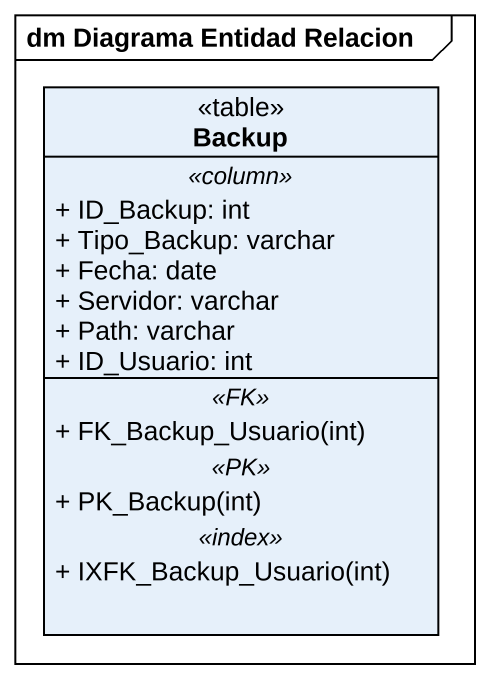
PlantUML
@startuml
mainframe dm Diagrama Entidad Relacion
hide circle
hide empty members
skinparam classAttributeIconSize 0
class Backup <<table>> {
  .. <<column>> ..
  + ID_Backup: int
  + Tipo_Backup: varchar
  + Fecha: date
  + Servidor: varchar
  + Path: varchar
  + ID_Usuario: int
  .. <<FK>> ..
  + FK_Backup_Usuario(int)
  .. <<PK>> ..
  + PK_Backup(int)
  .. <<index>> ..
  + IXFK_Backup_Usuario(int)
}
@enduml
